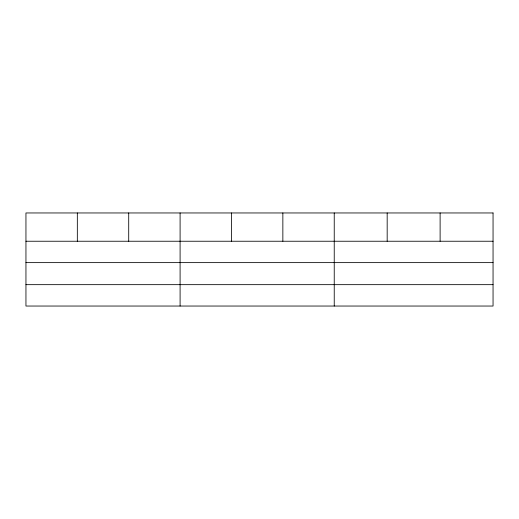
<?xml version="1.0" encoding="UTF-8"?>
<svg xmlns="http://www.w3.org/2000/svg" width="519" height="519" viewBox="0 0 519 519"><rect width="100%" height="100%" fill="white"/><g stroke="black" fill="none" stroke-linecap="round" stroke-linejoin="round"><path stroke-width="0.78" d="M25.95 241.238L493.05 241.238M25.95 262.627L493.05 262.627M25.95 284.659L493.05 284.659M440.112 212.959L440.112 241.238M387.174 212.959L387.174 241.238M334.236 212.959L334.236 306.041M282.855 212.959L282.855 241.238M231.474 212.959L231.474 241.238M180.093 212.959L180.093 306.041M128.712 212.959L128.712 241.238M77.331 212.959L77.331 241.238M493.05 212.959L25.95 212.959L25.95 306.041L493.05 306.041L493.05 212.959"/></g></svg>
